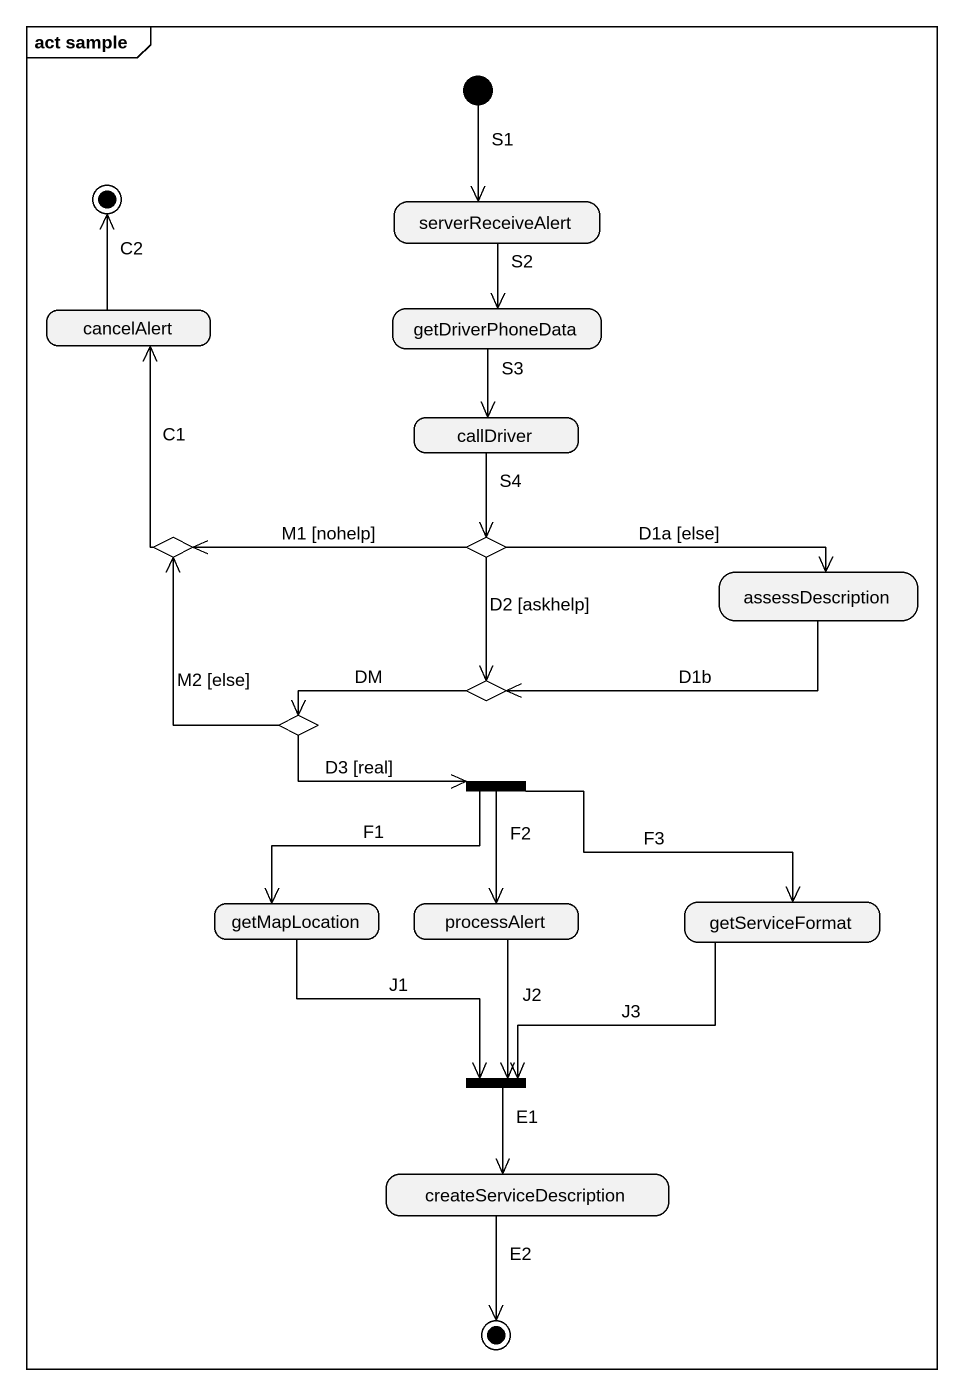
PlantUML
@startuml
mainframe act sample
hide empty description
state final1 <<end>>
state serverReceiveAlert
state cancelAlert
state getDriverPhoneData
state callDriver
state choice1 <<choice>>
state choice2 <<choice>>
state assessDescription
state choice3 <<choice>>
state choice4 <<choice>>
state fork1 <<fork>>
state getMapLocation
state processAlert
state getServiceFormat
state fork2 <<join>>
state createServiceDescription
state final2 <<end>>
[*] --> serverReceiveAlert : S1
serverReceiveAlert --> getDriverPhoneData : S2
cancelAlert -up-> final1 : C2
getDriverPhoneData --> callDriver : S3
callDriver --> choice2 : S4
choice1 -up-> cancelAlert : C1
choice2 -left-> choice1 : M1 [nohelp]
choice2 -right-> assessDescription : D1a [else]
choice2 --> choice4 : D2 [askhelp]
assessDescription -left-> choice4 : D1b
choice3 -up-> choice1 : M2 [else]
choice3 -right-> fork1 : D3 [real]
choice4 -left-> choice3 : DM
fork1 --> getMapLocation : F1
fork1 --> processAlert : F2
fork1 -right-> getServiceFormat : F3
getMapLocation --> fork2 : J1
processAlert --> fork2 : J2
getServiceFormat -left-> fork2 : J3
fork2 --> createServiceDescription : E1
createServiceDescription --> final2 : E2
@enduml
